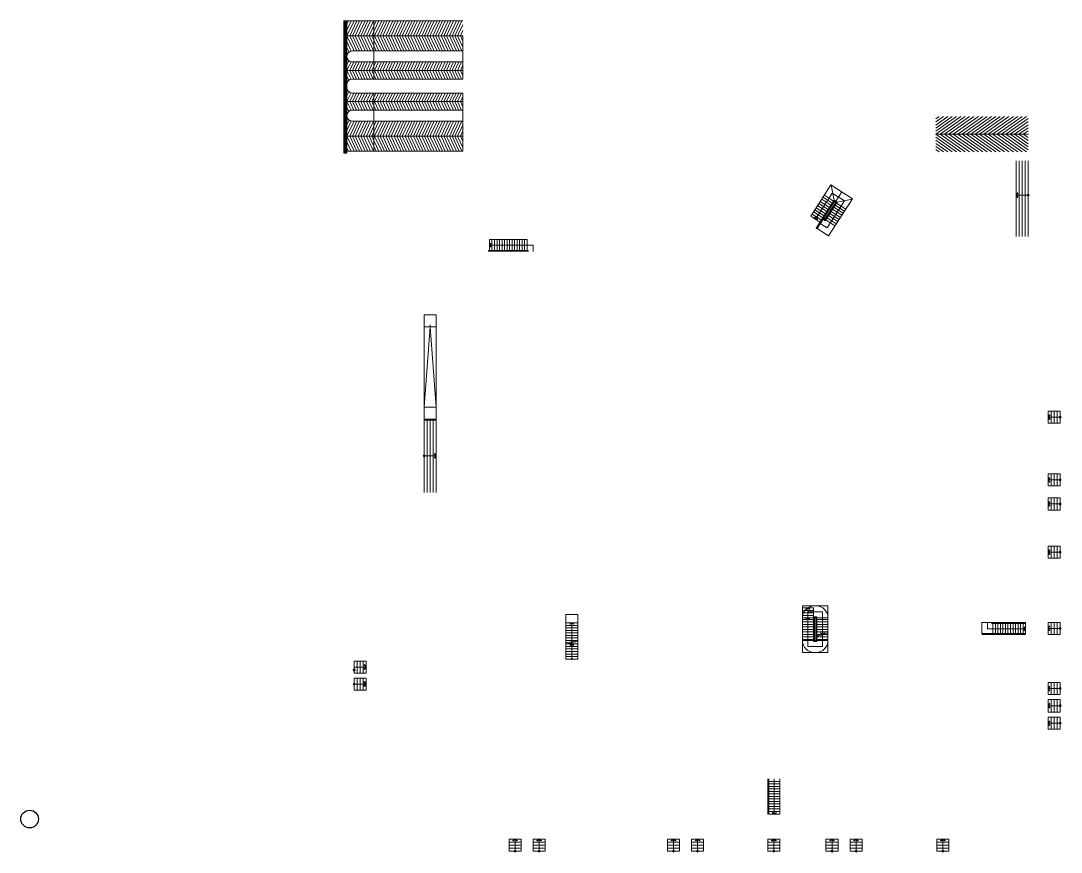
# Model space of a CAD drawing. Header units: millimetres. Extents: x 379264 to 1158416, y -283062 to 356890.
# Drawn here: x 1054689 to 1158416, y 112247 to 195097 of the extents above; entities that cross this region are included whole.
import ezdxf
from ezdxf.xclip import XClip

# ---------------------------------------------------------------- set-up
doc = ezdxf.new("R2010")
doc.units = ezdxf.units.MM
doc.header["$XCLIPFRAME"] = 0
doc.layers.add('A2-MB canh quan$0$Staircase', color=30, linetype='Continuous')
doc.layers.add('tam cap ram', color=8, linetype='Continuous', lineweight=5)
pattern_1 = [(90, (2200, 2550), (-250, 2e-14), [])]

# ---------------------------------------------------------------- blocks, each defined once
blk = doc.blocks.new('*U1527')
at = {"layer": 'tam cap ram'}
h = blk.add_hatch(dxfattribs=at)
h.set_pattern_fill('LINE10', color=256, scale=50, angle=90, style=0, pattern_type=2)
h.set_pattern_definition([(90, (0, 100), (-50, 3e-15), [])])
h.paths.add_polyline_path([(50, 50), (13150, 50), (13150, 250), (50, 250)])
for points in [[(0, 0), (13200, 0), (13200, 300), (0, 300)], [(50, 50), (13150, 50), (13150, 250), (50, 250)]]:
    blk.add_lwpolyline(points, close=True, dxfattribs=at)
blk = doc.blocks.new('A2-MB canh quan$0$Arrow 60')
at = {"linetype": 'ByBlock', "lineweight": -2}
h = blk.add_hatch(color=0, dxfattribs=at)
h.paths.add_polyline_path([(1.9, 0.9), (1.7, 1.4), (0, 0.6), (-1.7, 1.4), (-1.9, 0.9), (0, 0)], flags=17)
h.paths.add_polyline_path([(1.7, 1.4), (1.9, 0.9), (0, 0), (-1.9, 0.9), (-1.7, 1.4), (0, 0.6)])
blk.add_hatch(color=0, dxfattribs=at).paths.add_polyline_path([(1.7, 1.4), (1.9, 0.9), (0, 0), (-1.9, 0.9), (-1.7, 1.4), (0, 0.6)])
at = {"color": 0, "linetype": 'ByBlock', "lineweight": -2}
blk.add_lwpolyline([(1.7, 1.4), (1.9, 0.9), (0, 0), (-1.9, 0.9), (-1.7, 1.4), (0, 0.6)], close=True, dxfattribs=at)
blk = doc.blocks.new('A2-MB canh quan$0$Dot')
at = {"linetype": 'ByBlock', "lineweight": -2}
h = blk.add_hatch(color=0, dxfattribs=at)
edge = h.paths.add_edge_path()
edge.add_arc((0, 0), 0.5, 0, 360)
at = {"color": 0, "linetype": 'ByBlock', "lineweight": -2}
blk.add_line((0, -1), (0, 1), dxfattribs=at)
blk.add_circle((0, 0), 0.5, dxfattribs=at)
blk = doc.blocks.new('*U1532')
at = {"layer": 'tam cap ram'}
h = blk.add_hatch(dxfattribs=at)
h.set_pattern_fill('_USER', color=256, scale=250, angle=90, pattern_type=0)
h.set_pattern_definition(pattern_1)
h.paths.add_polyline_path([(1200, 2550), (4950, 2550), (4950, 1450), (1200, 1450)])
h.paths.add_polyline_path([(1200, 1400), (4950, 1400), (4950, 1350), (1200, 1350)])
h.paths.add_polyline_path([(1200, 1200), (4950, 1200), (4950, 1150), (1200, 1150)])
h.paths.add_polyline_path([(1200, 1100), (4950, 1100), (4950, 0), (1200, 0)])
for p, q in [((0, 0), (0, 2550)), ((0, 2550), (6150, 2550)), ((1200, 1450), (1200, 2550)), ((1598, 1350), (1848, 2550)), ((1700, 1350), (1950, 2550)), ((4950, 1450), (4950, 2550)), ((6150, 2550), (6150, 0)), ((600, 550), (600, 2000)), ((600, 2000), (5550, 2000)), ((1100, 1100), (1100, 1450)), ((1100, 1450), (5050, 1450)), ((1100, 1100), (5050, 1100)), ((1150, 1150), (1150, 1400)), ((1150, 1400), (5000, 1400)), ((1150, 1150), (5000, 1150)), ((1200, 1150), (1200, 1400)), ((1200, 1400), (1200, 1350)), ((1200, 1350), (4950, 1350)), ((1200, 1200), (4950, 1200)), ((1200, 1200), (1200, 1150)), ((1200, 0), (1200, 1100)), ((4950, 1150), (4950, 1400)), ((4950, 0), (4950, 1100)), ((5000, 1150), (5000, 1400)), ((5050, 1100), (5050, 1450)), ((5550, 550), (5550, 2000)), ((6150, 1200), (6150, 1350)), ((0, 0), (6150, 0)), ((600, 550), (5550, 550))]:
    blk.add_line(p, q, dxfattribs=at)
for points in [[(1200, 2550), (4950, 2550), (4950, 1450), (1200, 1450)], [(1200, 1400), (4950, 1400), (4950, 1350), (1200, 1350)], [(1200, 1200), (4950, 1200), (4950, 1150), (1200, 1150)], [(1200, 1100), (4950, 1100), (4950, 0), (1200, 0)]]:
    blk.add_lwpolyline(points, close=True, dxfattribs=at)
for centre, start, end in [((1200, 1350), 90, 180), ((4950, 1350), 0, 90), ((1200, 1200), 180, 270), ((4950, 1200), 270, 0)]:
    blk.add_arc(centre, 1200, start, end, dxfattribs=at)
at = {"layer": 'tam cap ram', "yscale": 100, "zscale": 100}
for name, p, xscale, rotation in [('A2-MB canh quan$0$Arrow 60', (1835, 2000), 100, 270), ('A2-MB canh quan$0$Dot', (4950, 2000), 100, 270), ('A2-MB canh quan$0$Arrow 60', (4950, 550), -100, 90)]:
    blk.add_blockref(name, p, dxfattribs=dict(at, xscale=xscale, rotation=rotation))
blk = doc.blocks.new('mb tang 1 TWC$0$Arrow 60')
at = {"linetype": 'ByBlock', "lineweight": -2}
h = blk.add_hatch(color=0, dxfattribs=at)
h.paths.add_polyline_path([(1.9, 0.9), (1.7, 1.4), (0, 0.6), (-1.7, 1.4), (-1.9, 0.9), (0, 0)], flags=17)
h.paths.add_polyline_path([(1.7, 1.4), (1.9, 0.9), (0, 0), (-1.9, 0.9), (-1.7, 1.4), (0, 0.6)])
blk.add_hatch(color=0, dxfattribs=at).paths.add_polyline_path([(1.7, 1.4), (1.9, 0.9), (0, 0), (-1.9, 0.9), (-1.7, 1.4), (0, 0.6)])
at = {"color": 0, "linetype": 'ByBlock', "lineweight": -2}
blk.add_lwpolyline([(1.7, 1.4), (1.9, 0.9), (0, 0), (-1.9, 0.9), (-1.7, 1.4), (0, 0.6)], close=True, dxfattribs=at)
blk = doc.blocks.new('mb tang 1 TWC$0$Dot')
at = {"linetype": 'ByBlock', "lineweight": -2}
h = blk.add_hatch(color=0, dxfattribs=at)
edge = h.paths.add_edge_path()
edge.add_arc((0, 0), 0.5, 0, 360)
at = {"color": 0, "linetype": 'ByBlock', "lineweight": -2}
blk.add_line((0, -1), (0, 1), dxfattribs=at)
blk.add_circle((0, 0), 0.5, dxfattribs=at)
blk = doc.blocks.new('*U1526')
at = {"layer": 'tam cap ram'}
h = blk.add_hatch(dxfattribs=at)
h.set_pattern_fill('_USER', color=256, scale=250, angle=90, pattern_type=0)
h.set_pattern_definition(pattern_1)
h.paths.add_polyline_path([(1200, 2550), (3450, 2550), (3450, 1450), (1200, 1450)])
h.paths.add_polyline_path([(1200, 1400), (3450, 1400), (3450, 1350), (1200, 1350)])
h.paths.add_polyline_path([(1200, 1200), (3450, 1200), (3450, 1150), (1200, 1150)])
h.paths.add_polyline_path([(1200, 1100), (3450, 1100), (3450, 0), (1200, 0)])
for p, q in [((0, 0), (0, 2550)), ((0, 2550), (4650, 2550)), ((1200, 1450), (1200, 2550)), ((1598, 1350), (1848, 2550)), ((1700, 1350), (1950, 2550)), ((3450, 1450), (3450, 2550)), ((4650, 2550), (4650, 0)), ((600, 550), (600, 2000)), ((600, 2000), (4050, 2000)), ((1100, 1100), (1100, 1450)), ((1100, 1450), (3550, 1450)), ((1100, 1100), (3550, 1100)), ((1150, 1150), (1150, 1400)), ((1150, 1400), (3500, 1400)), ((1150, 1150), (3500, 1150)), ((1200, 1150), (1200, 1400)), ((1200, 1400), (1200, 1350)), ((1200, 1350), (3450, 1350)), ((1200, 1200), (3450, 1200)), ((1200, 1200), (1200, 1150)), ((1200, 0), (1200, 1100)), ((3450, 1150), (3450, 1400)), ((3450, 0), (3450, 1100)), ((3500, 1150), (3500, 1400)), ((3550, 1100), (3550, 1450)), ((4050, 550), (4050, 2000)), ((4650, 1200), (4650, 1350)), ((0, 0), (4650, 0)), ((600, 550), (4050, 550))]:
    blk.add_line(p, q, dxfattribs=at)
for points in [[(1200, 2550), (3450, 2550), (3450, 1450), (1200, 1450)], [(1200, 1400), (3450, 1400), (3450, 1350), (1200, 1350)], [(1200, 1200), (3450, 1200), (3450, 1150), (1200, 1150)], [(1200, 1100), (3450, 1100), (3450, 0), (1200, 0)]]:
    blk.add_lwpolyline(points, close=True, dxfattribs=at)
for centre, start, end in [((1200, 1350), 90, 180), ((3450, 1350), 0, 90), ((1200, 1200), 180, 270), ((3450, 1200), 270, 0)]:
    blk.add_arc(centre, 1200, start, end, dxfattribs=at)
at = {"layer": 'tam cap ram', "yscale": 100, "zscale": 100}
for name, p, xscale, rotation in [('mb tang 1 TWC$0$Arrow 60', (1835, 2000), 100, 270), ('mb tang 1 TWC$0$Dot', (3450, 2000), 100, 270), ('mb tang 1 TWC$0$Arrow 60', (3450, 550), -100, 90)]:
    blk.add_blockref(name, p, dxfattribs=dict(at, xscale=xscale, rotation=rotation))
blk = doc.blocks.new('A2-MB canh quan$0$A$C7AF10168')
at = {"layer": 'tam cap ram'}
for p, q in [((-3500, 3450), (-4700, 3450)), ((-4650, 3200), (-4700, 3200)), ((-3600, 3200), (-4600, 3200)), ((-3500, 3200), (-3550, 3200)), ((-4650, 2950), (-4700, 2950)), ((-4650, 2700), (-4700, 2700)), ((-4650, 2450), (-4700, 2450)), ((-4650, 2200), (-4700, 2200)), ((-3600, 2950), (-4600, 2950)), ((-3600, 2700), (-4600, 2700)), ((-3600, 2450), (-4600, 2450)), ((-3600, 2200), (-4600, 2200)), ((-3500, 2950), (-3550, 2950)), ((-3500, 2700), (-3550, 2700)), ((-3500, 2450), (-3550, 2450)), ((-3500, 2200), (-3550, 2200)), ((-4650, 1950), (-4700, 1950)), ((-4650, 1700), (-4700, 1700)), ((-4650, 1450), (-4700, 1450)), ((-4650, 1200), (-4700, 1200)), ((-3600, 1950), (-4600, 1950)), ((-3600, 1700), (-4600, 1700)), ((-3600, 1450), (-4600, 1450)), ((-3600, 1200), (-4600, 1200)), ((-3500, 1950), (-3550, 1950)), ((-3500, 1700), (-3550, 1700)), ((-3500, 1450), (-3550, 1450)), ((-3500, 1200), (-3550, 1200)), ((-3500, 1200), (-250, 1200)), ((-3500, 1150), (-3500, 1200)), ((-3500, 1150), (-250, 1150)), ((-3500, 100), (-3500, 1100)), ((-3250, 1150), (-3250, 1200)), ((-3250, 100), (-3250, 1100)), ((-3000, 1150), (-3000, 1200)), ((-3000, 100), (-3000, 1100)), ((-2750, 1150), (-2750, 1200)), ((-2750, 100), (-2750, 1100)), ((-2500, 1150), (-2500, 1200)), ((-2500, 100), (-2500, 1100)), ((-2250, 1150), (-2250, 1200)), ((-2250, 100), (-2250, 1100)), ((-2000, 1150), (-2000, 1200)), ((-2000, 100), (-2000, 1100)), ((-1750, 1150), (-1750, 1200)), ((-1750, 100), (-1750, 1100)), ((-1500, 1150), (-1500, 1200)), ((-1500, 100), (-1500, 1100)), ((-1250, 1150), (-1250, 1200)), ((-1250, 100), (-1250, 1100)), ((-1000, 1150), (-1000, 1200)), ((-1000, 100), (-1000, 1100)), ((-750, 1150), (-750, 1200)), ((-750, 100), (-750, 1100)), ((-500, 1150), (-500, 1200)), ((-500, 100), (-500, 1100)), ((-250, 1150), (-250, 1200)), ((-250, 0), (-250, 1100)), ((-3500, 0), (-3500, 50)), ((-3500, 0), (-250, 0)), ((-3250, 0), (-3250, 50)), ((-3000, 0), (-3000, 50)), ((-2750, 0), (-2750, 50)), ((-2500, 0), (-2500, 50)), ((-2250, 0), (-2250, 50)), ((-2000, 0), (-2000, 50)), ((-1750, 0), (-1750, 50)), ((-1500, 0), (-1500, 50)), ((-1250, 0), (-1250, 50)), ((-1000, 0), (-1000, 50)), ((-750, 0), (-750, 50)), ((-500, 0), (-500, 50))]:
    blk.add_line(p, q, dxfattribs=at)
for points in [[(-3500, 50), (-3500, 0), (-4700, 0), (-4700, 3450)], [(-250, 50), (-4650, 50), (-4650, 3450)], [(-250, 100), (-4600, 100), (-4600, 3450)], [(-4050, 3450), (-4050, 550), (-250, 550)], [(-3600, 3450), (-3600, 1100), (-250, 1100)], [(-3550, 3450), (-3550, 1150), (-250, 1150), (-250, 1200), (-3500, 1200)], [(-3500, 3450), (-3500, 100)], [(-3250, 100), (-3250, 1100), (-250, 1100), (-250, 0), (-3250, 0), (-3250, 50)], [(-250, 0), (-4700, 0)]]:
    blk.add_lwpolyline(points, dxfattribs=at)
blk.add_lwpolyline([(-250, 0), (-4700, 0), (-4700, 3450), (-3500, 3450), (-3500, 1200), (-250, 1200)], close=True, dxfattribs=at)
at = {"layer": 'tam cap ram', "xscale": -100, "yscale": 100, "zscale": 100, "rotation": 90}
blk.add_blockref('A2-MB canh quan$0$Arrow 60', (-250, 550), dxfattribs=at)

msp = doc.modelspace()

# ---------------------------------------------------------------- hatches: boundary and pattern name
at = {"layer": 'tam cap ram'}
h = msp.add_hatch(dxfattribs=at)
h.set_pattern_fill('_USER', color=256, scale=250, angle=65, pattern_type=0)
h.set_pattern_definition([(65, (1043210.12, 280843.77), (-226.57695, 105.65457), [])])
h.paths.add_polyline_path([(1087197.03, 195095.6), (1098764.43, 195095.6), (1098764.43, 193595.6), (1087197.03, 193595.6)])
h = msp.add_hatch(dxfattribs=at)
h.set_pattern_fill('_USER', color=256, scale=250, angle=65, pattern_type=0)
h.set_pattern_definition([(295, (1043210.12, 106347.43), (-226.57695, -105.65457), [])])
edge = h.paths.add_edge_path()
edge.add_arc((1087747.03, 191545.6), 550, 90, 180, ccw=False)
edge.add_line((1087747.03, 192095.6), (1098764.43, 192095.6))
edge.add_line((1098764.43, 192095.6), (1098764.43, 193595.6))
edge.add_line((1098764.43, 193595.6), (1087197.03, 193595.6))
edge.add_line((1087197.03, 193595.6), (1087197.03, 191545.6))
h = msp.add_hatch(dxfattribs=at)
h.set_pattern_fill('_USER', color=256, scale=250, angle=65, pattern_type=0)
h.set_pattern_definition([(65, (1043210.12, 277393.77), (-226.57695, 105.65457), [])])
edge = h.paths.add_edge_path()
edge.add_arc((1087747.03, 191545.6), 550, 180, 270)
edge.add_line((1087747.03, 190995.6), (1098764.43, 190995.6))
edge.add_line((1098764.43, 190995.6), (1098764.43, 190145.6))
edge.add_line((1098764.43, 190145.6), (1087197.03, 190145.6))
edge.add_line((1087197.03, 190145.6), (1087197.03, 191545.6))
h = msp.add_hatch(dxfattribs=at)
h.set_pattern_fill('_USER', color=256, scale=250, angle=65, pattern_type=0)
h.set_pattern_definition([(295, (1043210.12, 102897.43), (-226.57695, -105.65457), [])])
edge = h.paths.add_edge_path()
edge.add_arc((1087747.03, 188745.6), 550, 90, 180, ccw=False)
edge.add_line((1087747.03, 189295.6), (1098764.43, 189295.6))
edge.add_line((1098764.43, 189295.6), (1098764.43, 190145.6))
edge.add_line((1098764.43, 190145.6), (1087197.03, 190145.6))
edge.add_line((1087197.03, 190145.6), (1087197.03, 188745.6))
h = msp.add_hatch(dxfattribs=at)
h.set_pattern_fill('_USER', color=256, scale=250, angle=65, pattern_type=0)
h.set_pattern_definition([(65, (1043210.12, 274293.77), (-226.57695, 105.65457), [])])
edge = h.paths.add_edge_path()
edge.add_arc((1087747.03, 188445.6), 550, 180, 270)
edge.add_line((1087747.03, 187895.6), (1098764.43, 187895.6))
edge.add_line((1098764.43, 187895.6), (1098764.43, 187045.6))
edge.add_line((1098764.43, 187045.6), (1087197.03, 187045.6))
edge.add_line((1087197.03, 187045.6), (1087197.03, 188445.6))
h = msp.add_hatch(dxfattribs=at)
h.set_pattern_fill('_USER', color=256, scale=250, angle=65, pattern_type=0)
h.set_pattern_definition([(295, (1043210.12, 99797.43), (-226.57695, -105.65457), [])])
edge = h.paths.add_edge_path()
edge.add_arc((1087747.03, 185645.6), 550, 90, 180, ccw=False)
edge.add_line((1087747.03, 186195.6), (1098764.43, 186195.6))
edge.add_line((1098764.43, 186195.6), (1098764.43, 187045.6))
edge.add_line((1098764.43, 187045.6), (1087197.03, 187045.6))
edge.add_line((1087197.03, 187045.6), (1087197.03, 185645.6))
h = msp.add_hatch(dxfattribs=at)
h.set_pattern_fill('_USER', color=256, scale=250, angle=65, pattern_type=0)
h.set_pattern_definition([(65, (1043210.12, 270843.77), (-226.57695, 105.65457), [])])
edge = h.paths.add_edge_path()
edge.add_arc((1087747.03, 185645.6), 550, 180, 270)
edge.add_line((1087747.03, 185095.6), (1098764.43, 185095.6))
edge.add_line((1098764.43, 185095.6), (1098764.43, 183595.6))
edge.add_line((1098764.43, 183595.6), (1087197.03, 183595.6))
edge.add_line((1087197.03, 183595.6), (1087197.03, 185645.6))
h = msp.add_hatch(dxfattribs=at)
h.set_pattern_fill('_USER', color=256, scale=250, angle=35, pattern_type=0)
h.set_pattern_definition([(35, (1145915.54, 183796.63), (-143.394, 204.788), [])])
h.paths.add_polyline_path([(1145915.54, 185546.63), (1155115.54, 185546.63), (1155115.54, 183796.63), (1145915.54, 183796.63)])
h = msp.add_hatch(dxfattribs=at)
h.set_pattern_fill('_USER', color=256, scale=250, angle=325, pattern_type=0)
h.set_pattern_definition([(325, (1145915.54, 183796.63), (143.394, 204.788), [])])
h.paths.add_polyline_path([(1145915.54, 182046.63), (1155115.54, 182046.63), (1155115.54, 183796.63), (1145915.54, 183796.63)])
h = msp.add_hatch(dxfattribs=at)
h.set_pattern_fill('_USER', color=256, scale=250, angle=65, pattern_type=0)
h.set_pattern_definition([(295, (1043210.12, 96347.43), (-226.57695, -105.65457), [])])
h.paths.add_polyline_path([(1087197.03, 182095.6), (1098764.43, 182095.6), (1098764.43, 183595.6), (1087197.03, 183595.6)])
for points in [[(1153915.54, 177721.41), (1154046.18, 177976.55), (1154093.46, 177897.7)], [(1153915.54, 177721.41), (1154046.18, 177466.26), (1154093.46, 177545.11)], [(1157115.55, 155596.68), (1157246.19, 155851.83), (1157293.47, 155772.97)], [(1157115.55, 155596.68), (1157246.19, 155341.53), (1157293.47, 155420.38)], [(1096095.81, 151746.02), (1095965.17, 152001.17), (1095917.89, 151922.32)], [(1096095.81, 151746.02), (1095965.17, 151490.87), (1095917.89, 151569.73)], [(1157115.55, 149346.68), (1157246.19, 149601.83), (1157293.47, 149522.97)], [(1157115.55, 149346.68), (1157246.19, 149091.53), (1157293.47, 149170.38)], [(1157115.53, 146946.68), (1157246.17, 147201.83), (1157293.45, 147122.97)], [(1157115.53, 146946.68), (1157246.17, 146691.53), (1157293.45, 146770.38)], [(1157115.54, 142146.68), (1157246.18, 142401.83), (1157293.46, 142322.97)], [(1157115.54, 142146.68), (1157246.18, 141891.53), (1157293.46, 141970.38)], [(1157115.34, 134547.02), (1157245.98, 134802.17), (1157293.26, 134723.32)], [(1157115.34, 134547.02), (1157245.98, 134802.17), (1157293.26, 134723.32)], [(1157115.34, 134547.02), (1157245.98, 134291.87), (1157293.26, 134370.73)], [(1157115.34, 134547.02), (1157245.98, 134291.87), (1157293.26, 134370.73)], [(1089115.54, 130696.63), (1088984.9, 130951.78), (1088937.62, 130872.93)], [(1089115.54, 130696.63), (1088984.9, 130441.48), (1088937.62, 130520.34)], [(1089116.37, 130698.22), (1088985.64, 130953.54), (1088938.33, 130874.63)], [(1089116.37, 130698.22), (1088985.64, 130442.89), (1088938.33, 130521.8)], [(1089115.54, 128996.63), (1088984.9, 129251.78), (1088937.62, 129172.93)], [(1089115.54, 128996.63), (1088984.9, 128741.48), (1088937.62, 128820.34)], [(1089116.37, 128997.05), (1088985.64, 129252.37), (1088938.33, 129173.46)], [(1089116.37, 128997.05), (1088985.64, 128741.72), (1088938.33, 128820.63)], [(1157115.54, 128546.68), (1157246.18, 128801.83), (1157293.46, 128722.97)], [(1157115.54, 128546.68), (1157246.18, 128291.53), (1157293.46, 128370.38)], [(1157115.54, 126846.68), (1157246.18, 127101.83), (1157293.46, 127022.97)], [(1157115.54, 126846.68), (1157246.18, 127101.83), (1157293.46, 127022.97)], [(1157115.54, 126846.68), (1157246.18, 126591.53), (1157293.46, 126670.38)], [(1157115.54, 126846.68), (1157246.18, 126591.53), (1157293.46, 126670.38)], [(1157115.54, 125096.68), (1157246.18, 125351.83), (1157293.46, 125272.97)], [(1157115.54, 125096.68), (1157246.18, 124841.53), (1157293.46, 124920.38)], [(1103965.54, 113546.63), (1103710.39, 113415.99), (1103789.25, 113368.71)], [(1103965.54, 113546.63), (1104220.69, 113415.99), (1104141.84, 113368.71)], [(1106365.54, 113546.63), (1106110.39, 113415.99), (1106189.25, 113368.71)], [(1106365.54, 113546.63), (1106620.69, 113415.99), (1106541.84, 113368.71)], [(1119765.54, 113546.63), (1119510.39, 113415.99), (1119589.25, 113368.71)], [(1119765.54, 113546.63), (1120020.69, 113415.99), (1119941.84, 113368.71)], [(1122165.54, 113546.63), (1121910.39, 113415.99), (1121989.25, 113368.71)], [(1122165.54, 113546.63), (1122420.69, 113415.99), (1122341.84, 113368.71)], [(1129765.54, 113546.63), (1129510.39, 113415.99), (1129589.25, 113368.71)], [(1129765.54, 113546.63), (1129510.39, 113415.99), (1129589.25, 113368.71)], [(1129765.54, 113546.63), (1130020.69, 113415.99), (1129941.84, 113368.71)], [(1129765.54, 113546.63), (1130020.69, 113415.99), (1129941.84, 113368.71)], [(1135565.54, 113546.63), (1135310.39, 113415.99), (1135389.25, 113368.71)], [(1135565.54, 113546.63), (1135820.69, 113415.99), (1135741.84, 113368.71)], [(1137965.54, 113546.63), (1137710.39, 113415.99), (1137789.25, 113368.71)], [(1137965.54, 113546.63), (1138220.69, 113415.99), (1138141.84, 113368.71)], [(1146615.54, 113546.63), (1146360.39, 113415.99), (1146439.25, 113368.71)], [(1146615.54, 113546.63), (1146870.69, 113415.99), (1146791.84, 113368.71)]]:
    msp.add_hatch(color=256, dxfattribs=at).paths.add_polyline_path(points)
h = msp.add_hatch(dxfattribs=at)
h.set_pattern_fill('_USER', color=256, scale=250, angle=90, pattern_type=0)
h.set_pattern_definition([(270, (1103415.54, 170746.63), (250, 1e-12), [])])
h.paths.add_polyline_path([(1104415.54, 172096.63), (1102415.54, 172096.63), (1102415.54, 172146.63), (1104415.54, 172146.63)])
h.paths.add_polyline_path([(1104415.54, 172196.63), (1102415.54, 172196.63), (1102415.54, 173296.63), (1104415.54, 173296.63)])

# ---------------------------------------------------------------- linework, layer by layer
at = {"layer": 'Defpoints'}
msp.add_circle((1055565.54, 115546.63), 876.61, dxfattribs=at)
at = {"layer": 'tam cap ram'}
for p, q in [((1086897.03, 195095.6), (1098764.4, 195095.6)), ((1087198.14, 189296.63), (1087198.14, 187896.63)), ((1087747.03, 187895.6), (1098764.44, 187895.6)), ((1088617.27, 183595.6), (1098781.8, 183595.6)), ((1135595.33, 177933.79), (1133908.09, 175333.17)), ((1134671.3, 177520.06), (1135594.1, 176921.36)), ((1134807.37, 177729.79), (1135730.17, 177131.09)), ((1135595.33, 177933.79), (1136811.75, 177144.59)), ((1133990.96, 176471.43), (1134913.76, 175872.73)), ((1134127.03, 176681.16), (1135049.83, 176082.46)), ((1134263.1, 176890.88), (1135185.9, 176292.18)), ((1134399.16, 177100.61), (1135321.96, 176501.91)), ((1134535.23, 177310.34), (1135458.03, 176711.64)), ((1135939.89, 176995.02), (1134851.35, 175317.21)), ((1135363.91, 176474.7), (1135405.85, 176447.48)), ((1135363.91, 176474.7), (1135405.85, 176447.48)), ((1135499.98, 176684.42), (1135541.92, 176657.21)), ((1135531.69, 176365.84), (1135573.64, 176338.63)), ((1135636.04, 176894.15), (1135677.99, 176866.94)), ((1135667.76, 176575.57), (1135709.7, 176548.36)), ((1135751.65, 176521.14), (1136674.45, 175922.44)), ((1135772.11, 177103.88), (1135981.84, 176967.81)), ((1135803.83, 176785.3), (1135845.77, 176758.08)), ((1135887.72, 176730.87), (1136810.52, 176132.17)), ((1136023.79, 176940.6), (1136946.58, 176341.9)), ((1133446.69, 175632.52), (1134453.38, 174979.39)), ((1133582.76, 175842.25), (1134505.55, 175243.55)), ((1133718.82, 176051.97), (1134641.62, 175453.27)), ((1133854.89, 176261.7), (1134777.69, 175663)), ((1134725.51, 175398.85), (1134893.3, 175289.99)), ((1134819.64, 175635.79), (1134861.58, 175608.57)), ((1134955.7, 175845.52), (1134997.65, 175818.3)), ((1134987.42, 175526.93), (1135029.36, 175499.72)), ((1135071.31, 175472.51), (1135994.11, 174873.81)), ((1135091.77, 176055.24), (1135133.72, 176028.03)), ((1135123.49, 175736.66), (1135165.43, 175709.45)), ((1135207.38, 175682.23), (1136130.18, 175083.53)), ((1135227.84, 176264.97), (1135269.79, 176237.76)), ((1135259.55, 175946.39), (1135301.5, 175919.17)), ((1135343.45, 175891.96), (1136266.24, 175293.26)), ((1135395.62, 176156.11), (1135437.57, 176128.9)), ((1135479.51, 176101.69), (1136402.31, 175502.99)), ((1135615.58, 176311.41), (1136538.38, 175712.72)), ((1134935.24, 175262.78), (1135858.04, 174664.08)), ((1101415.54, 173296.63), (1101415.54, 172196.63)), ((1101665.54, 173296.63), (1101665.54, 172196.63)), ((1101915.54, 173296.63), (1101915.54, 172196.63)), ((1102165.54, 173296.63), (1102165.54, 172196.63)), ((1102415.54, 173296.63), (1102415.54, 172196.63)), ((1102665.54, 173296.63), (1102665.54, 172196.63)), ((1102915.54, 173296.63), (1102915.54, 172196.63)), ((1103165.54, 173296.63), (1103165.54, 172196.63)), ((1103415.54, 173296.63), (1103415.54, 172196.63)), ((1103665.54, 173296.63), (1103665.54, 172196.63)), ((1103915.54, 173296.63), (1103915.54, 172196.63)), ((1104165.54, 173296.63), (1104165.54, 172196.63)), ((1104415.54, 173296.63), (1104415.54, 172196.63)), ((1104665.54, 173296.63), (1104665.54, 172196.63)), ((1104915.54, 173296.63), (1104915.54, 172196.63)), ((1105165.54, 173296.63), (1105165.54, 172196.63)), ((1105764, 172746.63), (1101415.54, 172746.63)), ((1101915.54, 172196.63), (1101915.54, 172146.63)), ((1102165.54, 172196.63), (1102165.54, 172146.63)), ((1102415.54, 172196.63), (1102415.54, 172146.63)), ((1102665.54, 172196.63), (1102665.54, 172146.63)), ((1102915.54, 172196.63), (1102915.54, 172146.63)), ((1103165.54, 172196.63), (1103165.54, 172146.63)), ((1103415.54, 172196.63), (1103415.54, 172146.63)), ((1103665.54, 172196.63), (1103665.54, 172146.63)), ((1103915.54, 172196.63), (1103915.54, 172146.63)), ((1104165.54, 172196.63), (1104165.54, 172146.63)), ((1104415.54, 172196.63), (1104415.54, 172146.63)), ((1104665.54, 172196.63), (1104665.54, 172146.63)), ((1104915.54, 172146.63), (1104915.54, 172196.63)), ((1105165.54, 172196.63), (1105165.54, 172146.63)), ((1105764, 172746.63), (1105764, 172096.63)), ((1101415.54, 172146.63), (1101415.54, 172096.63)), ((1101665.54, 172146.63), (1101665.54, 172096.63)), ((1101915.54, 172146.63), (1101915.54, 172096.63)), ((1102165.54, 172146.63), (1102165.54, 172096.63)), ((1102415.54, 172146.63), (1102415.54, 172096.63)), ((1102665.54, 172146.63), (1102665.54, 172096.63)), ((1102915.54, 172146.63), (1102915.54, 172096.63)), ((1103165.54, 172146.63), (1103165.54, 172096.63)), ((1103415.54, 172146.63), (1103415.54, 172096.63)), ((1103665.54, 172146.63), (1103665.54, 172096.63)), ((1103915.54, 172146.63), (1103915.54, 172096.63)), ((1104165.54, 172146.63), (1104165.54, 172096.63)), ((1104415.54, 172146.63), (1104415.54, 172096.63)), ((1104415.54, 172096.63), (1104415.54, 172146.63)), ((1104665.54, 172146.63), (1104665.54, 172096.63)), ((1104665.54, 172096.63), (1104665.54, 172146.63)), ((1104915.54, 172146.63), (1104915.54, 172096.63)), ((1104915.54, 172096.63), (1104915.54, 172146.63)), ((1105165.54, 172146.63), (1105165.54, 172096.63)), ((1105165.54, 172096.63), (1105165.54, 172146.63)), ((1095495.54, 164796.63), (1095495.54, 164596.63)), ((1109015.54, 135946.63), (1109615.54, 135946.63)), ((1109015.54, 135946.63), (1109015.54, 131496.63)), ((1110215.54, 135946.63), (1109615.54, 135946.63)), ((1110215.54, 135946.63), (1110215.54, 131496.63)), ((1132615.54, 136596.63), (1133715.54, 136596.63)), ((1132615.54, 136346.63), (1133715.54, 136346.63)), ((1132615.54, 136096.63), (1133715.54, 136096.63)), ((1133165.54, 135346.63), (1133165.54, 136596.63)), ((1133715.54, 135596.63), (1133715.55, 136596.63)), ((1109015.54, 135096.63), (1110215.54, 135096.63)), ((1109015.54, 134846.63), (1110215.54, 134846.63)), ((1109615.54, 135096.63), (1109615.54, 133221.63)), ((1132615.54, 135846.63), (1133715.54, 135846.63)), ((1109015.54, 134596.63), (1110215.54, 134596.63)), ((1109015.54, 134346.63), (1110215.54, 134346.63)), ((1109015.54, 134096.63), (1110215.54, 134096.63)), ((1109015.54, 133846.63), (1110215.54, 133846.63)), ((1109015.54, 133596.63), (1110215.54, 133596.63)), ((1109015.54, 133346.63), (1110215.54, 133346.63)), ((1109015.54, 132996.63), (1110215.54, 132996.63)), ((1109615.54, 133121.63), (1109615.54, 131496.63)), ((1109015.54, 132746.63), (1110215.54, 132746.63)), ((1109015.54, 132496.63), (1110215.54, 132496.63)), ((1109015.54, 132246.63), (1110215.54, 132246.63)), ((1109015.54, 131996.63), (1110215.54, 131996.63)), ((1109015.54, 131746.63), (1110215.54, 131746.63)), ((1087915.54, 131298.63), (1088115.68, 131298.63)), ((1109015.54, 131496.63), (1109615.54, 131496.63)), ((1109015.54, 131496.63), (1110215.54, 131496.63)), ((1110215.54, 131496.63), (1109615.54, 131496.63))]:
    msp.add_line(p, q, dxfattribs=at)
for points in [[(1089897.12, 189295.6), (1089897.12, 195095.63)], [(1089897.12, 182095.63), (1089897.12, 187895.6)], [(1145915.54, 183796.63), (1155115.54, 183796.63)], [(1153915.54, 181146.63), (1153915.54, 173596.62)], [(1154215.54, 181146.63), (1154215.54, 173596.62)], [(1154515.54, 181146.63), (1154515.54, 173596.62)], [(1154815.54, 181146.63), (1154815.54, 173596.62)], [(1155115.54, 181146.63), (1155115.54, 173596.62)], [(1133446.69, 175632.52), (1135460.5, 178736.48), (1137599.71, 177348.59), (1135204.91, 173657.39), (1134072.39, 174392.16), (1135814.06, 177076.66)], [(1135786.03, 177214.05), (1135477.72, 178725.3)], [(1135931.4, 177119.73), (1136530.1, 178042.53)], [(1153915.54, 177721.41), (1154046.18, 177976.55), (1154093.46, 177897.7), (1153915.54, 177721.41)], [(1153915.54, 177721.41), (1155115.28, 177721.62)], [(1153915.54, 177721.41), (1155115.28, 177721.62)], [(1153915.54, 177721.41), (1154046.18, 177466.26), (1154093.46, 177545.11), (1153915.54, 177721.41)], [(1134671.09, 175314.96), (1134880.81, 175178.89), (1136078.21, 177024.49), (1135784.59, 177214.98), (1133988.5, 174446.58)], [(1134030.44, 174419.37), (1135799.33, 177145.82), (1136009.05, 177009.76), (1134866.08, 175248.05), (1134698.3, 175356.9)], [(1134398.65, 174895.04), (1135069.78, 174459.62), (1136811.75, 177144.59)], [(1135814.06, 177076.66), (1135800.04, 177145.36)], [(1135876.98, 177035.84), (1135904.19, 177077.79)], [(1135939.89, 176995.02), (1136008.59, 177009.04)], [(1136077.28, 177023.05), (1137588.53, 177331.36)], [(1134369.49, 175033.82), (1134411.43, 175006.61)], [(1101414, 173296.63), (1105165.54, 173296.63)], [(1105265.54, 172096.63), (1105265.54, 172196.63), (1101315.54, 172196.63), (1101315.54, 172096.63)], [(1101365.54, 172096.63), (1101365.54, 172146.63), (1105215.54, 172146.63), (1105215.54, 172096.63)], [(1094895.54, 156596.63), (1095495.54, 164596.63), (1096095.54, 156596.63)], [(1157115.55, 155596.68), (1157246.19, 155851.83), (1157293.47, 155772.97), (1157115.55, 155596.68)], [(1157115.55, 155596.68), (1157246.19, 155341.53), (1157293.47, 155420.38), (1157115.55, 155596.68)], [(1157115.55, 155596.68), (1158315.58, 155596.59)], [(1157415.55, 154996.63), (1157415.55, 156196.63)], [(1157715.55, 154996.63), (1157715.55, 156196.63)], [(1158015.55, 154996.63), (1158015.55, 156196.63)], [(1094895.54, 155296.63), (1094895.54, 148095.22)], [(1095195.54, 155296.63), (1095195.54, 148095.19)], [(1095495.54, 155296.63), (1095495.54, 148095.17)], [(1095795.54, 155296.63), (1095795.54, 148095.15)], [(1096095.54, 155296.63), (1096095.54, 148095.12)], [(1096095.81, 151746.02), (1094895.81, 151746.11)], [(1096095.81, 151746.02), (1095965.17, 152001.17), (1095917.89, 151922.32), (1096095.81, 151746.02)], [(1096095.81, 151746.02), (1095965.17, 151490.87), (1095917.89, 151569.73), (1096095.81, 151746.02)], [(1157115.55, 149346.68), (1157246.19, 149601.83), (1157293.47, 149522.97), (1157115.55, 149346.68)], [(1157415.55, 148746.63), (1157415.55, 149946.63)], [(1157715.55, 148746.63), (1157715.55, 149946.63)], [(1158015.55, 148746.63), (1158015.55, 149946.63)], [(1157115.55, 149346.68), (1157246.19, 149091.53), (1157293.47, 149170.38), (1157115.55, 149346.68)], [(1157115.55, 149346.68), (1158315.58, 149346.59)], [(1157415.53, 146346.63), (1157415.53, 147546.63)], [(1157715.53, 146346.63), (1157715.53, 147546.63)], [(1158015.53, 146346.63), (1158015.53, 147546.63)], [(1157115.53, 146946.68), (1157246.17, 147201.83), (1157293.45, 147122.97), (1157115.53, 146946.68)], [(1157115.53, 146946.68), (1157246.17, 146691.53), (1157293.45, 146770.38), (1157115.53, 146946.68)], [(1157115.53, 146946.68), (1158315.56, 146946.59)], [(1157115.54, 142146.68), (1157293.46, 142322.97), (1157246.18, 142401.83), (1157115.54, 142146.68), (1158315.57, 142146.59)], [(1157115.54, 142146.68), (1157246.18, 141891.53), (1157293.46, 141970.38), (1157115.54, 142146.68)], [(1157415.54, 141546.63), (1157415.54, 142746.63)], [(1157715.54, 141546.63), (1157715.54, 142746.63)], [(1158015.54, 141546.63), (1158015.54, 142746.63)], [(1158315.54, 141546.63), (1158315.54, 142746.63)], [(1157415.54, 133946.63), (1157415.54, 135146.63)], [(1157415.54, 133946.63), (1157415.54, 135146.63)], [(1157715.54, 133946.63), (1157715.54, 135146.63)], [(1157715.54, 133946.63), (1157715.54, 135146.63)], [(1158015.54, 133946.63), (1158015.54, 135146.63)], [(1158015.54, 133946.63), (1158015.54, 135146.63)], [(1158315.54, 133946.63), (1158315.54, 135146.63)], [(1158315.54, 133946.63), (1158315.54, 135146.63)], [(1157115.34, 134547.02), (1157245.98, 134802.17), (1157293.26, 134723.32), (1157115.34, 134547.02)], [(1157115.34, 134547.02), (1157245.98, 134802.17), (1157293.26, 134723.32), (1157115.34, 134547.02)], [(1157115.34, 134547.02), (1157245.98, 134291.87), (1157293.26, 134370.73), (1157115.34, 134547.02)], [(1157115.34, 134547.02), (1158315.57, 134546.59)], [(1157115.34, 134547.02), (1157245.98, 134291.87), (1157293.26, 134370.73), (1157115.34, 134547.02)], [(1157115.34, 134547.02), (1158315.57, 134546.59)], [(1109015.54, 133096.63), (1109566.59, 133211.43), (1109605.08, 133149.29), (1109626.01, 133293.97), (1109664.49, 133231.83), (1110215.54, 133346.63)], [(1109015.54, 132996.63), (1109566.59, 133111.43), (1109605.08, 133049.29), (1109626.01, 133193.97), (1109664.49, 133131.83), (1110215.54, 133246.63)], [(1089116.37, 130698.22), (1087915.51, 130698.31)], [(1089115.54, 130696.63), (1087915.51, 130696.72)], [(1087915.54, 131298.63), (1087915.54, 130097.8)], [(1088215.54, 131296.63), (1088215.54, 130096.63)], [(1088215.75, 131298.63), (1088215.75, 130097.8)], [(1088515.54, 131296.63), (1088515.54, 130096.63)], [(1088515.95, 131298.63), (1088515.95, 130097.8)], [(1088815.54, 131296.63), (1088815.54, 130096.63)], [(1088816.16, 131298.63), (1088816.16, 130097.8)], [(1089115.54, 130696.63), (1088984.9, 130951.78), (1088937.62, 130872.93), (1089115.54, 130696.63)], [(1089115.54, 130696.63), (1088984.9, 130441.48), (1088937.62, 130520.34), (1089115.54, 130696.63)], [(1089116.37, 130698.22), (1088985.64, 130953.54), (1088938.33, 130874.63), (1089116.37, 130698.22)], [(1089116.37, 130698.22), (1088985.64, 130442.89), (1088938.33, 130521.8), (1089116.37, 130698.22)], [(1089116.37, 128997.05), (1087915.51, 128997.13)], [(1089115.54, 128996.63), (1087915.51, 128996.72)], [(1087915.54, 129597.46), (1087915.54, 128396.63)], [(1088215.54, 129596.63), (1088215.54, 128396.63)], [(1088215.75, 129597.46), (1088215.75, 128396.63)], [(1088515.54, 129596.63), (1088515.54, 128396.63)], [(1088515.95, 129597.46), (1088515.95, 128396.63)], [(1088815.54, 129596.63), (1088815.54, 128396.63)], [(1088816.16, 129597.46), (1088816.16, 128396.63)], [(1089115.54, 128996.63), (1088984.9, 129251.78), (1088937.62, 129172.93), (1089115.54, 128996.63)], [(1089115.54, 128996.63), (1088984.9, 128741.48), (1088937.62, 128820.34), (1089115.54, 128996.63)], [(1089116.37, 128997.05), (1088985.64, 129252.37), (1088938.33, 129173.46), (1089116.37, 128997.05)], [(1089116.37, 128997.05), (1088985.64, 128741.72), (1088938.33, 128820.63), (1089116.37, 128997.05)], [(1157115.54, 128546.68), (1157246.18, 128801.83), (1157293.46, 128722.97), (1157115.54, 128546.68)], [(1157415.54, 127946.63), (1157415.54, 129146.63)], [(1157715.54, 127946.63), (1157715.54, 129146.63)], [(1158015.54, 127946.63), (1158015.54, 129146.63)], [(1157115.54, 128546.68), (1157246.18, 128291.53), (1157293.46, 128370.38), (1157115.54, 128546.68)], [(1157115.54, 128546.68), (1158315.57, 128546.59)], [(1157115.54, 126846.68), (1157246.18, 127101.83), (1157293.46, 127022.97), (1157115.54, 126846.68)], [(1157115.54, 126846.68), (1157246.18, 127101.83), (1157293.46, 127022.97), (1157115.54, 126846.68)], [(1157115.54, 126846.68), (1157246.18, 126591.53), (1157293.46, 126670.38), (1157115.54, 126846.68)], [(1157115.54, 126846.68), (1158315.57, 126846.59)], [(1157115.54, 126846.68), (1157246.18, 126591.53), (1157293.46, 126670.38), (1157115.54, 126846.68)], [(1157115.54, 126846.68), (1158315.57, 126846.59)], [(1157415.54, 126196.63), (1157415.54, 127446.63)], [(1157415.54, 126196.63), (1157415.54, 127446.63)], [(1157715.54, 126196.63), (1157715.54, 127446.63)], [(1157715.54, 126196.63), (1157715.54, 127446.63)], [(1158015.54, 126196.63), (1158015.54, 127446.63)], [(1158015.54, 126196.63), (1158015.54, 127446.63)], [(1158315.54, 126196.63), (1158315.54, 127446.63)], [(1158315.54, 126196.63), (1158315.54, 127446.63)], [(1157415.54, 124496.63), (1157415.54, 125696.63)], [(1157715.54, 124496.63), (1157715.54, 125696.63)], [(1158015.54, 124496.63), (1158015.54, 125696.63)], [(1158315.54, 124496.63), (1158315.54, 125696.63)], [(1157115.54, 125096.68), (1157246.18, 125351.83), (1157293.46, 125272.97), (1157115.54, 125096.68)], [(1157115.54, 125096.68), (1157246.18, 124841.53), (1157293.46, 124920.38), (1157115.54, 125096.68)], [(1157115.54, 125096.68), (1158315.57, 125096.59)], [(1103365.54, 113246.63), (1104565.54, 113246.63)], [(1103965.54, 113546.63), (1103710.39, 113415.99), (1103789.25, 113368.71), (1103965.54, 113546.63)], [(1103965.54, 113546.63), (1103965.45, 112346.6)], [(1103965.54, 113546.63), (1104220.69, 113415.99), (1104141.84, 113368.71), (1103965.54, 113546.63)], [(1105765.54, 113246.63), (1106965.54, 113246.63)], [(1106365.54, 113546.63), (1106110.39, 113415.99), (1106189.25, 113368.71), (1106365.54, 113546.63)], [(1106365.54, 113546.63), (1106365.45, 112346.6)], [(1106365.54, 113546.63), (1106620.69, 113415.99), (1106541.84, 113368.71), (1106365.54, 113546.63)], [(1120365.54, 113246.63), (1119165.54, 113246.63)], [(1119765.54, 113546.63), (1119510.39, 113415.99), (1119589.25, 113368.71), (1119765.54, 113546.63)], [(1119765.54, 113546.63), (1120020.69, 113415.99), (1119941.84, 113368.71), (1119765.54, 113546.63)], [(1119765.54, 113546.63), (1119765.63, 112346.6)], [(1122765.54, 113246.63), (1121565.54, 113246.63)], [(1122165.54, 113546.63), (1121910.39, 113415.99), (1121989.25, 113368.71), (1122165.54, 113546.63)], [(1122165.54, 113546.63), (1122420.69, 113415.99), (1122341.84, 113368.71), (1122165.54, 113546.63)], [(1122165.54, 113546.63), (1122165.63, 112346.6)], [(1129165.54, 113246.63), (1130365.54, 113246.63)], [(1129165.54, 113246.63), (1130365.54, 113246.63)], [(1129765.54, 113546.63), (1129510.39, 113415.99), (1129589.25, 113368.71), (1129765.54, 113546.63)], [(1129765.54, 113546.63), (1129510.39, 113415.99), (1129589.25, 113368.71), (1129765.54, 113546.63)], [(1129765.54, 113546.63), (1129765.45, 112346.6)], [(1129765.54, 113546.63), (1129765.45, 112346.6)], [(1129765.54, 113546.63), (1130020.69, 113415.99), (1129941.84, 113368.71), (1129765.54, 113546.63)], [(1129765.54, 113546.63), (1130020.69, 113415.99), (1129941.84, 113368.71), (1129765.54, 113546.63)], [(1134965.54, 113246.63), (1136165.54, 113246.63)], [(1135565.54, 113546.63), (1135310.39, 113415.99), (1135389.25, 113368.71), (1135565.54, 113546.63)], [(1135565.54, 113546.63), (1135565.45, 112346.61)], [(1135565.54, 113546.63), (1135820.69, 113415.99), (1135741.84, 113368.71), (1135565.54, 113546.63)], [(1137365.54, 113246.63), (1138565.54, 113246.63)], [(1137965.54, 113546.63), (1137710.39, 113415.99), (1137789.25, 113368.71), (1137965.54, 113546.63)], [(1137965.54, 113546.63), (1137965.45, 112346.61)], [(1137965.54, 113546.63), (1138220.69, 113415.99), (1138141.84, 113368.71), (1137965.54, 113546.63)], [(1146015.54, 113246.63), (1147215.54, 113246.63)], [(1146615.54, 113546.63), (1146360.39, 113415.99), (1146439.25, 113368.71), (1146615.54, 113546.63)], [(1146615.54, 113546.63), (1146615.45, 112346.6)], [(1146615.54, 113546.63), (1146870.69, 113415.99), (1146791.84, 113368.71), (1146615.54, 113546.63)], [(1103365.54, 112946.63), (1104565.54, 112946.63)], [(1103365.54, 112646.63), (1104565.54, 112646.63)], [(1103365.54, 112346.63), (1104565.54, 112346.63)], [(1105765.54, 112946.63), (1106965.54, 112946.63)], [(1105765.54, 112646.63), (1106965.54, 112646.63)], [(1105765.54, 112346.63), (1106965.54, 112346.63)], [(1120365.54, 112946.63), (1119165.54, 112946.63)], [(1120365.54, 112646.63), (1119165.54, 112646.63)], [(1122765.54, 112946.63), (1121565.54, 112946.63)], [(1122765.54, 112646.63), (1121565.54, 112646.63)], [(1129165.54, 112946.63), (1130365.54, 112946.63)], [(1129165.54, 112946.63), (1130365.54, 112946.63)], [(1129165.54, 112646.63), (1130365.54, 112646.63)], [(1129165.54, 112646.63), (1130365.54, 112646.63)], [(1129165.54, 112346.63), (1130365.54, 112346.63)], [(1129165.54, 112346.63), (1130365.54, 112346.63)], [(1134965.54, 112946.63), (1136165.54, 112946.63)], [(1134965.54, 112646.63), (1136165.54, 112646.63)], [(1137365.54, 112946.63), (1138565.54, 112946.63)], [(1137365.54, 112646.63), (1138565.54, 112646.63)], [(1146015.54, 112946.63), (1147215.54, 112946.63)], [(1146015.54, 112646.63), (1147215.54, 112646.63)]]:
    msp.add_lwpolyline(points, dxfattribs=at)
for points in [[(1087197.03, 191545.6, -0.414213562), (1087747.03, 192095.6), (1098764.43, 192095.6), (1098764.43, 193595.6), (1087197.03, 193595.6)], [(1087197.03, 191545.6, 0.414213562), (1087747.03, 190995.6), (1098764.43, 190995.6), (1098764.43, 190145.6), (1087197.03, 190145.6)], [(1087197.03, 188745.6, -0.414213562), (1087747.03, 189295.6), (1098764.43, 189295.6), (1098764.43, 190145.6), (1087197.03, 190145.6)], [(1087197.03, 188445.6, 0.414213562), (1087747.03, 187895.6), (1098764.43, 187895.6), (1098764.43, 187045.6), (1087197.03, 187045.6)], [(1087197.03, 185645.6, -0.414213562), (1087747.03, 186195.6), (1098764.43, 186195.6), (1098764.43, 187045.6), (1087197.03, 187045.6)], [(1087197.03, 185645.6, 0.414213562), (1087747.03, 185095.6), (1098764.43, 185095.6), (1098764.43, 183595.6), (1087197.03, 183595.6)]]:
    msp.add_lwpolyline(points, format="xyb", close=True, dxfattribs=at)
for points in [[(1087747.03, 190995.6, -1.00000001), (1087747.03, 192095.6), (1098764.43, 192095.6), (1098764.43, 190995.6), (1087747.03, 190995.6, -1.00000001)], [(1087747.03, 185095.6, -1.00000001), (1087747.03, 186195.6), (1098764.43, 186195.6), (1098764.43, 185095.6), (1087747.03, 185095.6, -1.00000001)], [(1134030.44, 174419.37, -1), (1133988.5, 174446.58)]]:
    msp.add_lwpolyline(points, format="xyb", dxfattribs=at)
for points in [[(1087197.03, 182095.6), (1098764.43, 182095.6), (1098764.43, 183595.6), (1087197.03, 183595.6)], [(1094895.54, 164596.63), (1096095.54, 164596.63), (1096095.54, 165796.63), (1094895.54, 165796.63)], [(1094895.54, 156596.63), (1096095.54, 156596.63), (1096095.54, 164596.63), (1094895.54, 164596.63)], [(1094895.54, 155396.63), (1096095.54, 155396.63), (1096095.54, 156596.63), (1094895.54, 156596.63)], [(1158315.55, 156196.63), (1157115.55, 156196.63), (1157115.55, 154996.63), (1158315.55, 154996.63)], [(1094895.54, 155396.63), (1096095.54, 155396.63), (1096095.54, 155296.63), (1094895.54, 155296.63)], [(1158315.55, 149946.63), (1157115.55, 149946.63), (1157115.55, 148746.63), (1158315.55, 148746.63)], [(1158315.53, 147546.63), (1157115.53, 147546.63), (1157115.53, 146346.63), (1158315.53, 146346.63)], [(1158315.54, 142746.63), (1157115.54, 142746.63), (1157115.54, 141546.63), (1158315.54, 141546.63)], [(1158315.54, 135146.63), (1157115.54, 135146.63), (1157115.54, 133946.63), (1158315.54, 133946.63)], [(1158315.54, 135146.63), (1157115.54, 135146.63), (1157115.54, 133946.63), (1158315.54, 133946.63)], [(1087915.54, 130097.8), (1089116.37, 130097.8), (1089116.37, 131298.63), (1087915.54, 131298.63)], [(1087915.54, 130096.63), (1089115.54, 130096.63), (1089115.54, 131296.63), (1087915.54, 131296.63)], [(1087915.54, 128396.63), (1089116.37, 128396.63), (1089116.37, 129597.46), (1087915.54, 129597.46)], [(1087915.54, 128396.63), (1089115.54, 128396.63), (1089115.54, 129596.63), (1087915.54, 129596.63)], [(1158315.54, 129146.63), (1157115.54, 129146.63), (1157115.54, 127946.63), (1158315.54, 127946.63)], [(1158315.54, 127446.63), (1157115.54, 127446.63), (1157115.54, 126196.63), (1158315.54, 126196.63)], [(1158315.54, 127446.63), (1157115.54, 127446.63), (1157115.54, 126196.63), (1158315.54, 126196.63)], [(1158315.54, 125696.63), (1157115.54, 125696.63), (1157115.54, 124496.63), (1158315.54, 124496.63)], [(1104565.54, 112346.63), (1104565.54, 113546.63), (1103365.54, 113546.63), (1103365.54, 112346.63)], [(1106965.54, 112346.63), (1106965.54, 113546.63), (1105765.54, 113546.63), (1105765.54, 112346.63)], [(1119165.54, 112346.63), (1119165.54, 113546.63), (1120365.54, 113546.63), (1120365.54, 112346.63)], [(1121565.54, 112346.63), (1121565.54, 113546.63), (1122765.54, 113546.63), (1122765.54, 112346.63)], [(1130365.54, 112346.63), (1130365.54, 113546.63), (1129165.54, 113546.63), (1129165.54, 112346.63)], [(1130365.54, 112346.63), (1130365.54, 113546.63), (1129165.54, 113546.63), (1129165.54, 112346.63)], [(1136165.54, 112346.63), (1136165.54, 113546.63), (1134965.54, 113546.63), (1134965.54, 112346.63)], [(1138565.54, 112346.63), (1138565.54, 113546.63), (1137365.54, 113546.63), (1137365.54, 112346.63)], [(1147215.54, 112346.63), (1147215.54, 113546.63), (1146015.54, 113546.63), (1146015.54, 112346.63)]]:
    msp.add_lwpolyline(points, close=True, dxfattribs=at)
for centre, radius in [((1155115.17, 177721.62), 100), ((1158315.6, 155596.59), 100), ((1094895.92, 151746.11), 100), ((1158315.6, 149346.59), 100), ((1158315.42, 146946.59), 100), ((1158315.46, 142146.59), 100), ((1158315.46, 134546.59), 100), ((1158315.46, 134546.59), 100), ((1087915.62, 130398.1), 100.07), ((1087915.62, 128997.13), 100.07), ((1158315.46, 128546.59), 100), ((1158315.46, 126846.59), 100), ((1158315.46, 126846.59), 100), ((1158315.46, 125096.59), 100), ((1055565.54, 115546.63), 876.61), ((1103965.45, 112346.71), 100), ((1106365.45, 112346.71), 100), ((1119765.63, 112346.71), 100), ((1122165.63, 112346.71), 100), ((1129765.45, 112346.71), 100), ((1129765.45, 112346.71), 100), ((1135565.45, 112346.72), 100), ((1137965.45, 112346.71), 100), ((1146615.45, 112346.71), 100)]:
    msp.add_circle(centre, radius, dxfattribs=at)
for centre, start, end in [((1087747.03, 188745.6), 90, 180), ((1087747.03, 188445.6), 180, 270)]:
    msp.add_arc(centre, 550, start, end, dxfattribs=at)

# ---------------------------------------------------------------- block references
at = {"layer": 'A2-MB canh quan$0$Staircase'}
ref = msp.add_blockref('A2-MB canh quan$0$A$C7AF10168', (1155113.34, 133946.63), dxfattribs=dict(at, xscale=1.0006894388, yscale=1.0006894388, zscale=1.0006894388))
XClip(ref).set_block_clipping_path([(-4600.0000010675, 0), (-200.0000003539, 1200.0000020203)])
at = {"layer": 'tam cap ram', "xscale": -1}
for name, p, rotation in [('*U1527', (1087198.14, 195096.63), 90), ('*U1526', (1132615.54, 132146.63), 270)]:
    msp.add_blockref(name, p, dxfattribs=dict(at, rotation=rotation))
at = {"layer": 'tam cap ram'}
for name, p, xscale, yscale, zscale, rotation in [('A2-MB canh quan$0$Arrow 60', (1133908.09, 175333.17), -99.99999999999999, 99.99999999999999, 99.99999999999999, 327.0250436077276), ('A2-MB canh quan$0$Arrow 60', (1101415.54, 172746.63), -99.99999999999997, 99.99999999999999, 99.99999999999999, 270), ('mb tang 1 TWC$0$Arrow 60', (1133165.54, 136596.63), -100, 100, 100, 180), ('mb tang 1 TWC$0$Arrow 60', (1109615.54, 135096.63), -100.0000000000008, 100.0000000000008, 100, 180), ('mb tang 1 TWC$0$Arrow 60', (1109615.54, 132996.63), -100.0000000000007, 100.0000000000007, 100, 180), ('mb tang 1 TWC$0$Dot', (1109615.54, 131496.63), 100.0000000000022, 100.0000000000022, 100.0000000000022, 90)]:
    msp.add_blockref(name, p, dxfattribs=dict(at, xscale=xscale, yscale=yscale, zscale=zscale, rotation=rotation))
ref = msp.add_blockref('*U1532', (1130365.54, 120996.63), dxfattribs=dict(at, xscale=-1, rotation=90))
XClip(ref).set_block_clipping_path([(1450, 0), (4950, 1200)])

doc.saveas('drawing.dxf')
